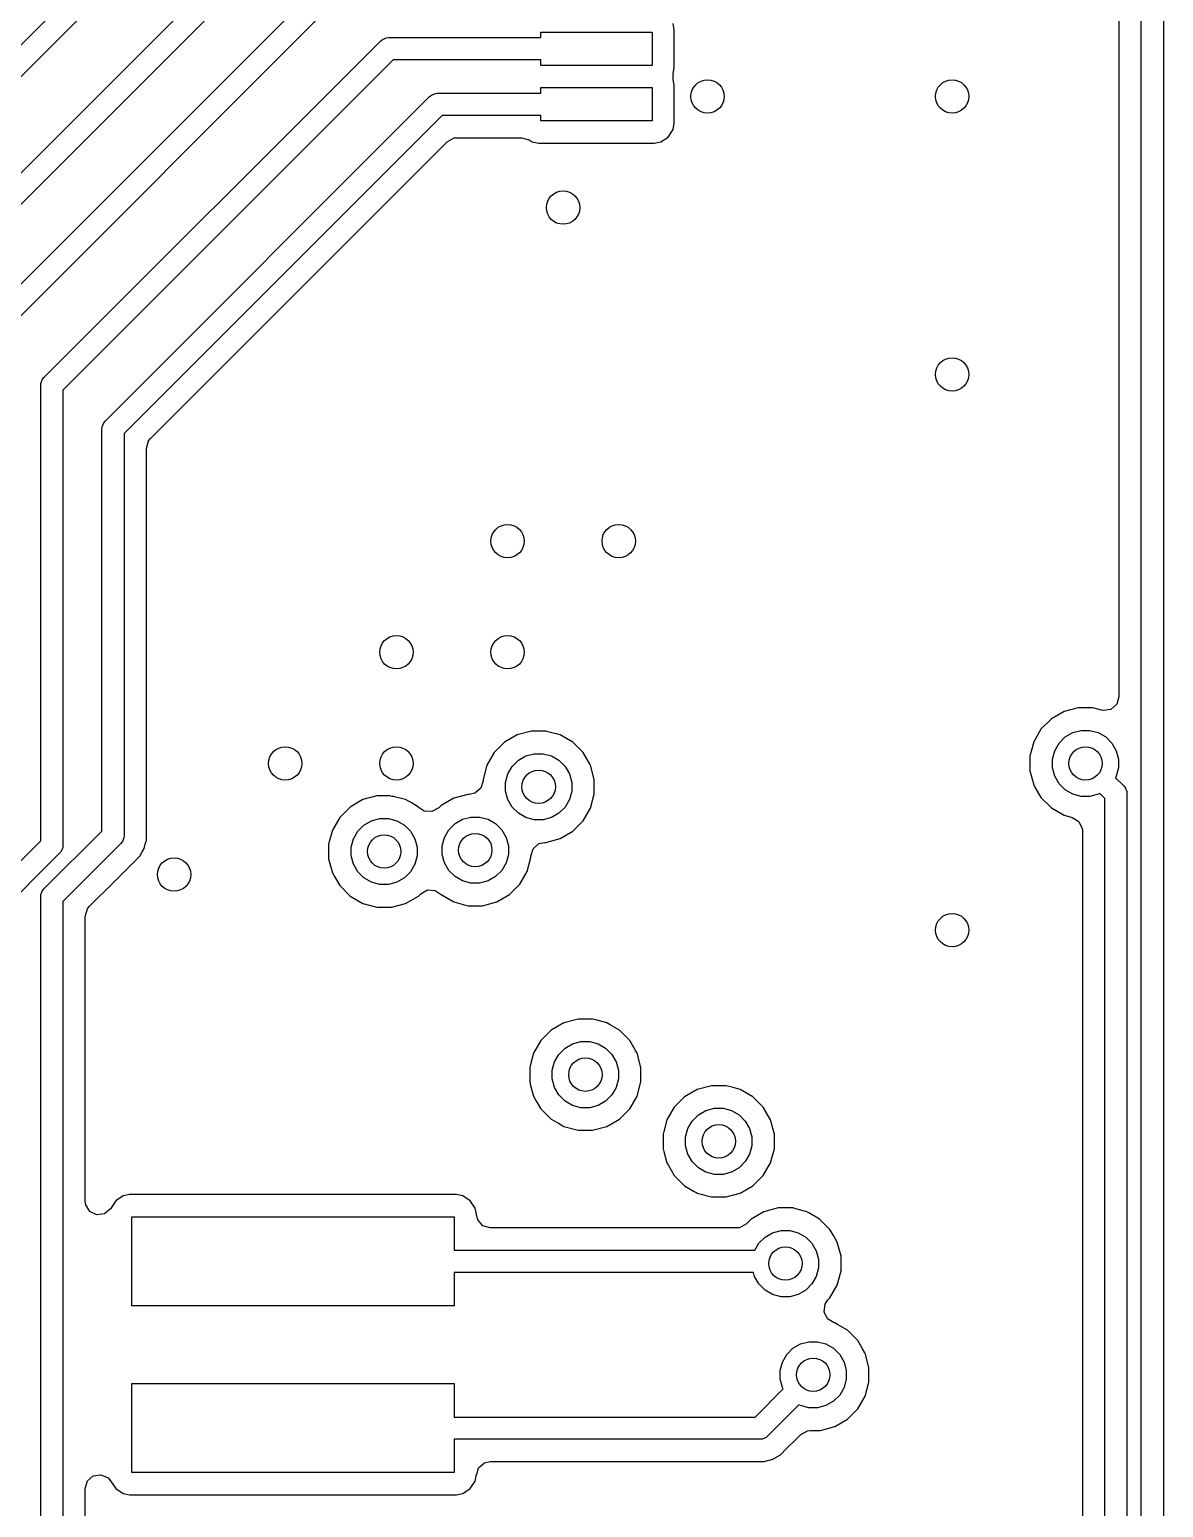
# Model space of a CAD drawing. Extents: x 2.65 to 6.49, y -4.64 to -1.62.
# Drawn here: x 6.071 to 6.472, y -2.862 to -2.338 of the extents above; entities that cross this region are included whole.
import ezdxf

# ---------------------------------------------------------------- set-up
doc = ezdxf.new("R2010")
doc.units = 0
doc.header["$MEASUREMENT"] = 0
doc.layers.add('BLACK', color=7, linetype='CONTINUOUS')

msp = doc.modelspace()

# ---------------------------------------------------------------- linework, layer by layer
at = {"layer": 'BLACK', "linetype": 'CONTINUOUS'}
for p, q in [((6.47248, -2.05713), (6.47248, -3.1009)), ((6.46461, -3.09927), (6.46461, -2.05876)), ((6.45671, -2.06405), (6.45671, -2.57483)), ((5.72556, -2.68619), (6.148, -2.26375)), ((6.15242, -2.27047), (5.73228, -2.69061)), ((5.80831, -2.64872), (6.17359, -2.28344)), ((6.17801, -2.29016), (5.81618, -2.65198)), ((5.72163, -2.77478), (6.17359, -2.32281)), ((6.17801, -2.32953), (5.72835, -2.77919)), ((6.25197, -2.34134), (6.25197, -2.33937)), ((6.25197, -2.33937), (6.29134, -2.33937)), ((6.29134, -2.33937), (6.29134, -2.35118)), ((6.29923, -2.33859), (6.29879, -2.33639)), ((6.29923, -2.35196), (6.29923, -2.33859)), ((6.07596, -2.46178), (6.19525, -2.34249)), ((6.19525, -2.34249), (6.19584, -2.342)), ((6.19584, -2.342), (6.19726, -2.34141)), ((6.19726, -2.34141), (6.19803, -2.34134)), ((6.19803, -2.34134), (6.25197, -2.34134)), ((6.19966, -2.34921), (6.08268, -2.4662)), ((6.25197, -2.34921), (6.19966, -2.34921)), ((6.25197, -2.35118), (6.25197, -2.34921)), ((6.29134, -2.35118), (6.25197, -2.35118)), ((6.29879, -2.35417), (6.29923, -2.35196)), ((6.29879, -2.35607), (6.29879, -2.35417)), ((6.25197, -2.36102), (6.25197, -2.35906)), ((6.25197, -2.35906), (6.29134, -2.35906)), ((6.29134, -2.35906), (6.29134, -2.37087)), ((6.29923, -2.35828), (6.29879, -2.35607)), ((6.29923, -2.37164), (6.29923, -2.35828)), ((6.09761, -2.47714), (6.21257, -2.36218)), ((6.21257, -2.36218), (6.21317, -2.36169)), ((6.21317, -2.36169), (6.21459, -2.3611)), ((6.21459, -2.3611), (6.21535, -2.36102)), ((6.21535, -2.36102), (6.25197, -2.36102)), ((6.21699, -2.3689), (6.10433, -2.48155)), ((6.25197, -2.3689), (6.21699, -2.3689)), ((6.25197, -2.37087), (6.25197, -2.3689)), ((6.29134, -2.37087), (6.25197, -2.37087)), ((6.29703, -2.37656), (6.29877, -2.37395)), ((6.29877, -2.37395), (6.29923, -2.37164)), ((6.29877, -2.37395), (6.29877, -2.37395)), ((6.29877, -2.37395), (6.29877, -2.37395)), ((6.29923, -2.37164), (6.29923, -2.37164)), ((6.11365, -2.48339), (6.21882, -2.37822)), ((6.21882, -2.37822), (6.22124, -2.3769)), ((6.22124, -2.3769), (6.22228, -2.37679)), ((6.22228, -2.37679), (6.24515, -2.37679)), ((6.24515, -2.37679), (6.24779, -2.37757)), ((6.24779, -2.37757), (6.24786, -2.37761)), ((6.24786, -2.37761), (6.24889, -2.3783)), ((6.24889, -2.3783), (6.24889, -2.3783)), ((6.24889, -2.3783), (6.24889, -2.3783)), ((6.24889, -2.3783), (6.24889, -2.3783)), ((6.24889, -2.3783), (6.25119, -2.37876)), ((6.25119, -2.37876), (6.25119, -2.37876)), ((6.25119, -2.37876), (6.25119, -2.37876)), ((6.25119, -2.37876), (6.25197, -2.37876)), ((6.25197, -2.37876), (6.25197, -2.37874)), ((6.25197, -2.37874), (6.29134, -2.37874)), ((6.29134, -2.37874), (6.29134, -2.37876)), ((6.29134, -2.37876), (6.29212, -2.37876)), ((6.29212, -2.37876), (6.2927, -2.37864)), ((6.29212, -2.37876), (6.29212, -2.37876)), ((6.2927, -2.37864), (6.29442, -2.3783)), ((6.29442, -2.3783), (6.29703, -2.37656)), ((6.29442, -2.3783), (6.29442, -2.3783)), ((6.29442, -2.3783), (6.29442, -2.3783)), ((6.0748, -2.46457), (6.07488, -2.4638)), ((6.0748, -2.62583), (6.0748, -2.46457)), ((6.07488, -2.4638), (6.07547, -2.46238)), ((6.07547, -2.46238), (6.07596, -2.46178)), ((6.08268, -2.4662), (6.08268, -2.62746)), ((6.09646, -2.47992), (6.09653, -2.47915)), ((6.09646, -2.62238), (6.09646, -2.47992)), ((6.09653, -2.47915), (6.09712, -2.47773)), ((6.09712, -2.47773), (6.09761, -2.47714)), ((6.10433, -2.48155), (6.10433, -2.62402)), ((6.11222, -2.48684), (6.113, -2.4842)), ((6.113, -2.4842), (6.11365, -2.48339)), ((6.11222, -2.62557), (6.11222, -2.48684)), ((6.45671, -2.57483), (6.45594, -2.57747)), ((6.43728, -2.58006), (6.43278, -2.58266)), ((6.44229, -2.57872), (6.43728, -2.58006)), ((6.44748, -2.57872), (6.44229, -2.57872)), ((6.45057, -2.57955), (6.44748, -2.57872)), ((6.45114, -2.57967), (6.45057, -2.57955)), ((6.45386, -2.57927), (6.45114, -2.57967)), ((6.45594, -2.57747), (6.45386, -2.57927)), ((6.43278, -2.58266), (6.42911, -2.58633)), ((6.43278, -2.58266), (6.43278, -2.58266)), ((6.23908, -2.59093), (6.23541, -2.59459)), ((6.24358, -2.58833), (6.23908, -2.59093)), ((6.23908, -2.59093), (6.23908, -2.59093)), ((6.24859, -2.58699), (6.24358, -2.58833)), ((6.25378, -2.58699), (6.24859, -2.58699)), ((6.25541, -2.58743), (6.25378, -2.58699)), ((6.25879, -2.58833), (6.25541, -2.58743)), ((6.26103, -2.58963), (6.25879, -2.58833)), ((6.26328, -2.59093), (6.26103, -2.58963)), ((6.26695, -2.59459), (6.26328, -2.59093)), ((6.42652, -2.59082), (6.42518, -2.59583)), ((6.42911, -2.58633), (6.42652, -2.59082)), ((6.42911, -2.58633), (6.42911, -2.58633)), ((6.43551, -2.59124), (6.43769, -2.58905)), ((6.43769, -2.58905), (6.44036, -2.58751)), ((6.44036, -2.58751), (6.44334, -2.58672)), ((6.44334, -2.58672), (6.44642, -2.58672)), ((6.44642, -2.58672), (6.4494, -2.58751)), ((6.4494, -2.58751), (6.45207, -2.58905)), ((6.45207, -2.58905), (6.45425, -2.59124)), ((6.23541, -2.59459), (6.23282, -2.59909)), ((6.23541, -2.59459), (6.23541, -2.59459)), ((6.24399, -2.59732), (6.24666, -2.59578)), ((6.24666, -2.59578), (6.24964, -2.59498)), ((6.24964, -2.59498), (6.25272, -2.59498)), ((6.25272, -2.59498), (6.2557, -2.59578)), ((6.2557, -2.59578), (6.25837, -2.59732)), ((6.26954, -2.59909), (6.26695, -2.59459)), ((6.42518, -2.59583), (6.42518, -2.60102)), ((6.43317, -2.59688), (6.43397, -2.59391)), ((6.43397, -2.59391), (6.43551, -2.59124)), ((6.45425, -2.59124), (6.45579, -2.59391)), ((6.45579, -2.59391), (6.45659, -2.59688)), ((6.23282, -2.59909), (6.23148, -2.6041)), ((6.24027, -2.60217), (6.24181, -2.5995)), ((6.24181, -2.5995), (6.24399, -2.59732)), ((6.25837, -2.59732), (6.26055, -2.5995)), ((6.26055, -2.5995), (6.26209, -2.60217)), ((6.27089, -2.6041), (6.26954, -2.59909)), ((6.42518, -2.60102), (6.42652, -2.60603)), ((6.43317, -2.59997), (6.43317, -2.59688)), ((6.43397, -2.60295), (6.43317, -2.59997)), ((6.45659, -2.59997), (6.45579, -2.60295)), ((6.45659, -2.59688), (6.45659, -2.59997)), ((6.23148, -2.60455), (6.2307, -2.60719)), ((6.23148, -2.6041), (6.23148, -2.60455)), ((6.23947, -2.60515), (6.24027, -2.60217)), ((6.23947, -2.60823), (6.23947, -2.60515)), ((6.26209, -2.60217), (6.26289, -2.60515)), ((6.26289, -2.60515), (6.26289, -2.60823)), ((6.27089, -2.60929), (6.27089, -2.6041)), ((6.42652, -2.60603), (6.42698, -2.60682)), ((6.42698, -2.60682), (6.42911, -2.61052)), ((6.43551, -2.60562), (6.43397, -2.60295)), ((6.43769, -2.6078), (6.43551, -2.60562)), ((6.45579, -2.60295), (6.45549, -2.60347)), ((6.45549, -2.60347), (6.45841, -2.60639)), ((6.45841, -2.60639), (6.4589, -2.60699)), ((6.18886, -2.61126), (6.18437, -2.61386)), ((6.19387, -2.60992), (6.18886, -2.61126)), ((6.19844, -2.60992), (6.19387, -2.60992)), ((6.19925, -2.61014), (6.19844, -2.60992)), ((6.19987, -2.61014), (6.19925, -2.61014)), ((6.2001, -2.6102), (6.19987, -2.61014)), ((6.20407, -2.61126), (6.2001, -2.6102)), ((6.20632, -2.61256), (6.20407, -2.61126)), ((6.22113, -2.61077), (6.21664, -2.61337)), ((6.22615, -2.60943), (6.22113, -2.61077)), ((6.22659, -2.60943), (6.22615, -2.60943)), ((6.22862, -2.60899), (6.22659, -2.60943)), ((6.2307, -2.60719), (6.22862, -2.60899)), ((6.24027, -2.61121), (6.23947, -2.60823)), ((6.24181, -2.61388), (6.24027, -2.61121)), ((6.26209, -2.61121), (6.26055, -2.61388)), ((6.26289, -2.60823), (6.26209, -2.61121)), ((6.26954, -2.6143), (6.27089, -2.60929)), ((6.42911, -2.61052), (6.43278, -2.61419)), ((6.44036, -2.60934), (6.43769, -2.6078)), ((6.44334, -2.61014), (6.44036, -2.60934)), ((6.44642, -2.61014), (6.44334, -2.61014)), ((6.4494, -2.60934), (6.44642, -2.61014)), ((6.44992, -2.60904), (6.4494, -2.60934)), ((6.45169, -2.6108), (6.44992, -2.60904)), ((6.45169, -3.09392), (6.45169, -2.6108)), ((6.4589, -2.60699), (6.4589, -2.60699)), ((6.4589, -2.60699), (6.45949, -2.60841)), ((6.45949, -2.60841), (6.45957, -2.60917)), ((6.45957, -2.60917), (6.45957, -3.09555)), ((6.18437, -2.61386), (6.1807, -2.61752)), ((6.18437, -2.61386), (6.18437, -2.61386)), ((6.20857, -2.61386), (6.20632, -2.61256)), ((6.20891, -2.6142), (6.20857, -2.61386)), ((6.20857, -2.61386), (6.20857, -2.61386)), ((6.21065, -2.61532), (6.20891, -2.6142)), ((6.2134, -2.61551), (6.21065, -2.61532)), ((6.21581, -2.6142), (6.2134, -2.61551)), ((6.21664, -2.61337), (6.21581, -2.6142)), ((6.24399, -2.61606), (6.24181, -2.61388)), ((6.24666, -2.6176), (6.24399, -2.61606)), ((6.25837, -2.61606), (6.2557, -2.6176)), ((6.26055, -2.61388), (6.25837, -2.61606)), ((6.26695, -2.61879), (6.26954, -2.6143)), ((6.43278, -2.61419), (6.43728, -2.61679)), ((6.43728, -2.61679), (6.44018, -2.61757)), ((6.07596, -2.64289), (6.09646, -2.62238)), ((6.17811, -2.62202), (6.17689, -2.62654)), ((6.1807, -2.61752), (6.17811, -2.62202)), ((6.1807, -2.61752), (6.1807, -2.61752)), ((6.18556, -2.6251), (6.1871, -2.62243)), ((6.1871, -2.62243), (6.18928, -2.62025)), ((6.18928, -2.62025), (6.19195, -2.61871)), ((6.19195, -2.61871), (6.19493, -2.61791)), ((6.19493, -2.61791), (6.19801, -2.61791)), ((6.19801, -2.61791), (6.20099, -2.61871)), ((6.20099, -2.61871), (6.20366, -2.62025)), ((6.20366, -2.62025), (6.20584, -2.62243)), ((6.20584, -2.62243), (6.20738, -2.6251)), ((6.21783, -2.62461), (6.21937, -2.62194)), ((6.21937, -2.62194), (6.22155, -2.61976)), ((6.22155, -2.61976), (6.22422, -2.61822)), ((6.22422, -2.61822), (6.2272, -2.61742)), ((6.2272, -2.61742), (6.23028, -2.61742)), ((6.23028, -2.61742), (6.23326, -2.61822)), ((6.23326, -2.61822), (6.23593, -2.61976)), ((6.23593, -2.61976), (6.23811, -2.62194)), ((6.23811, -2.62194), (6.23965, -2.62461)), ((6.24964, -2.6184), (6.24666, -2.6176)), ((6.25272, -2.6184), (6.24964, -2.6184)), ((6.2557, -2.6176), (6.25272, -2.6184)), ((6.25879, -2.62505), (6.26328, -2.62246)), ((6.26328, -2.62246), (6.26695, -2.61879)), ((6.44018, -2.61757), (6.44253, -2.619)), ((6.44253, -2.619), (6.44373, -2.62147)), ((6.44373, -2.62147), (6.4438, -2.62228)), ((6.4438, -2.62228), (6.4438, -2.92011)), ((5.92832, -2.77232), (6.0748, -2.62583)), ((6.08268, -2.62746), (6.0826, -2.62823)), ((6.10318, -2.6268), (6.08268, -2.6473)), ((6.10367, -2.6262), (6.10318, -2.6268)), ((6.10384, -2.62579), (6.10367, -2.6262)), ((6.10426, -2.62478), (6.10384, -2.62579)), ((6.10433, -2.62402), (6.10426, -2.62478)), ((6.11142, -2.62858), (6.11183, -2.62703)), ((6.11183, -2.62703), (6.11222, -2.62557)), ((6.17689, -2.62654), (6.17676, -2.62703)), ((6.17676, -2.62703), (6.17676, -2.63222)), ((6.18476, -2.62808), (6.18556, -2.6251)), ((6.20738, -2.6251), (6.20818, -2.62808)), ((6.21703, -2.62759), (6.21783, -2.62461)), ((6.21703, -2.63068), (6.21703, -2.62759)), ((6.23965, -2.62461), (6.24045, -2.62759)), ((6.24045, -2.62759), (6.24045, -2.63068)), ((6.24922, -2.62864), (6.2513, -2.62684)), ((6.2513, -2.62684), (6.25333, -2.6264)), ((6.25333, -2.6264), (6.25378, -2.6264)), ((6.25378, -2.6264), (6.25879, -2.62505)), ((6.25378, -2.6264), (6.25378, -2.6264)), ((6.08152, -2.63025), (5.93504, -2.77673)), ((6.08201, -2.62965), (6.08152, -2.63025)), ((6.0826, -2.62823), (6.08201, -2.62965)), ((6.10069, -2.64045), (6.10986, -2.63128)), ((6.10986, -2.63128), (6.11063, -2.62994)), ((6.11063, -2.62994), (6.11142, -2.62858)), ((6.17676, -2.63222), (6.17743, -2.63472)), ((6.18476, -2.63117), (6.18476, -2.62808)), ((6.18556, -2.63414), (6.18476, -2.63117)), ((6.20818, -2.63117), (6.20738, -2.63414)), ((6.20818, -2.62808), (6.20818, -2.63117)), ((6.21783, -2.63365), (6.21703, -2.63068)), ((6.24045, -2.63068), (6.23965, -2.63365)), ((6.2471, -2.63674), (6.24844, -2.63173)), ((6.24844, -2.63128), (6.24922, -2.62864)), ((6.24844, -2.63173), (6.24844, -2.63128)), ((6.17743, -2.63472), (6.17811, -2.63723)), ((6.17811, -2.63723), (6.17882, -2.63846)), ((6.1871, -2.63681), (6.18556, -2.63414)), ((6.18928, -2.63899), (6.1871, -2.63681)), ((6.20584, -2.63681), (6.20366, -2.63899)), ((6.20738, -2.63414), (6.20584, -2.63681)), ((6.21937, -2.63632), (6.21783, -2.63365)), ((6.22155, -2.6385), (6.21937, -2.63632)), ((6.23811, -2.63632), (6.23593, -2.6385)), ((6.23965, -2.63365), (6.23811, -2.63632)), ((6.24451, -2.64123), (6.2471, -2.63674)), ((6.07547, -2.64348), (6.07596, -2.64289)), ((6.092, -2.64914), (6.10069, -2.64045)), ((6.17882, -2.63846), (6.1807, -2.64172)), ((6.1807, -2.64172), (6.18437, -2.64539)), ((6.19195, -2.64054), (6.18928, -2.63899)), ((6.19493, -2.64133), (6.19195, -2.64054)), ((6.19801, -2.64133), (6.19493, -2.64133)), ((6.20099, -2.64054), (6.19801, -2.64133)), ((6.20366, -2.63899), (6.20099, -2.64054)), ((6.2094, -2.64456), (6.21181, -2.64324)), ((6.21181, -2.64324), (6.21455, -2.64344)), ((6.21455, -2.64344), (6.2163, -2.64456)), ((6.22422, -2.64005), (6.22155, -2.6385)), ((6.2272, -2.64084), (6.22422, -2.64005)), ((6.23028, -2.64084), (6.2272, -2.64084)), ((6.23326, -2.64005), (6.23028, -2.64084)), ((6.23593, -2.6385), (6.23326, -2.64005)), ((6.24084, -2.6449), (6.24451, -2.64123)), ((6.0748, -2.64567), (6.07488, -2.6449)), ((6.0748, -2.98031), (6.0748, -2.64567)), ((6.07488, -2.6449), (6.07547, -2.64348)), ((6.08268, -2.6473), (6.08268, -2.97868)), ((6.18437, -2.64539), (6.18886, -2.64799)), ((6.18886, -2.64799), (6.19387, -2.64933)), ((6.19906, -2.64933), (6.20407, -2.64799)), ((6.20407, -2.64799), (6.20857, -2.64539)), ((6.20857, -2.64539), (6.2094, -2.64456)), ((6.2163, -2.64456), (6.21664, -2.6449)), ((6.21664, -2.6449), (6.22113, -2.6475)), ((6.22113, -2.6475), (6.22615, -2.64884)), ((6.23133, -2.64884), (6.23635, -2.6475)), ((6.23635, -2.6475), (6.24084, -2.6449)), ((6.09057, -2.65259), (6.09135, -2.64995)), ((6.09057, -2.70607), (6.09057, -2.65259)), ((6.09135, -2.64995), (6.092, -2.64914)), ((6.19387, -2.64933), (6.19387, -2.64933)), ((6.19387, -2.64933), (6.19906, -2.64933)), ((6.19906, -2.64933), (6.19906, -2.64933)), ((6.22615, -2.64884), (6.22615, -2.64884)), ((6.22615, -2.64884), (6.23133, -2.64884)), ((6.23133, -2.64884), (6.23133, -2.64884)), ((6.26011, -2.6903), (6.25562, -2.69289)), ((6.26512, -2.68896), (6.26011, -2.6903)), ((6.27031, -2.68896), (6.26512, -2.68896)), ((6.27139, -2.68924), (6.27031, -2.68896)), ((6.27532, -2.6903), (6.27139, -2.68924)), ((6.27647, -2.69096), (6.27532, -2.6903)), ((6.25562, -2.69289), (6.25195, -2.69656)), ((6.25562, -2.69289), (6.25562, -2.69289)), ((6.27982, -2.69289), (6.27647, -2.69096)), ((6.28348, -2.69656), (6.27982, -2.69289)), ((6.25195, -2.69656), (6.24935, -2.70106)), ((6.25195, -2.69656), (6.25195, -2.69656)), ((6.25835, -2.70147), (6.26053, -2.69929)), ((6.26053, -2.69929), (6.2632, -2.69775)), ((6.2632, -2.69775), (6.26617, -2.69695)), ((6.26617, -2.69695), (6.26926, -2.69695)), ((6.26926, -2.69695), (6.27224, -2.69775)), ((6.27224, -2.69775), (6.27491, -2.69929)), ((6.27491, -2.69929), (6.27709, -2.70147)), ((6.28537, -2.69983), (6.28348, -2.69656)), ((6.28594, -2.70081), (6.28537, -2.69983)), ((6.28608, -2.70106), (6.28594, -2.70081)), ((6.09057, -2.72969), (6.09057, -2.70607)), ((6.24841, -2.70457), (6.24801, -2.70607)), ((6.24801, -2.70607), (6.24801, -2.71126)), ((6.24935, -2.70106), (6.24841, -2.70457)), ((6.25601, -2.70712), (6.2568, -2.70414)), ((6.2568, -2.70414), (6.25835, -2.70147)), ((6.27709, -2.70147), (6.27863, -2.70414)), ((6.27863, -2.70414), (6.27943, -2.70712)), ((6.28742, -2.70607), (6.28608, -2.70106)), ((6.28742, -2.71126), (6.28742, -2.70607)), ((6.24801, -2.71126), (6.24833, -2.71245)), ((6.25601, -2.7102), (6.25601, -2.70712)), ((6.2568, -2.71318), (6.25601, -2.7102)), ((6.27943, -2.7102), (6.27863, -2.71318)), ((6.27943, -2.70712), (6.27943, -2.7102)), ((6.28608, -2.71627), (6.28742, -2.71126)), ((6.24833, -2.71245), (6.24935, -2.71627)), ((6.24935, -2.71627), (6.25023, -2.71778)), ((6.25835, -2.71585), (6.2568, -2.71318)), ((6.26053, -2.71803), (6.25835, -2.71585)), ((6.27709, -2.71585), (6.27491, -2.71803)), ((6.27863, -2.71318), (6.27709, -2.71585)), ((6.28348, -2.72076), (6.28608, -2.71627)), ((6.30286, -2.71652), (6.29919, -2.72018)), ((6.30735, -2.71392), (6.30286, -2.71652)), ((6.30286, -2.71652), (6.30286, -2.71652)), ((6.31237, -2.71258), (6.30735, -2.71392)), ((6.31755, -2.71258), (6.31237, -2.71258)), ((6.32006, -2.71325), (6.31755, -2.71258)), ((6.32257, -2.71392), (6.32006, -2.71325)), ((6.3248, -2.71521), (6.32257, -2.71392)), ((6.32706, -2.71652), (6.3248, -2.71521)), ((6.33073, -2.72018), (6.32706, -2.71652)), ((6.25023, -2.71778), (6.25195, -2.72076)), ((6.25195, -2.72076), (6.25562, -2.72443)), ((6.2632, -2.71957), (6.26053, -2.71803)), ((6.26617, -2.72037), (6.2632, -2.71957)), ((6.26926, -2.72037), (6.26617, -2.72037)), ((6.27224, -2.71957), (6.26926, -2.72037)), ((6.27491, -2.71803), (6.27224, -2.71957)), ((6.27982, -2.72443), (6.28348, -2.72076)), ((6.29919, -2.72018), (6.2966, -2.72468)), ((6.29919, -2.72018), (6.29919, -2.72018)), ((6.30777, -2.72291), (6.31044, -2.72137)), ((6.31044, -2.72137), (6.31342, -2.72057)), ((6.31342, -2.72057), (6.3165, -2.72057)), ((6.3165, -2.72057), (6.31948, -2.72137)), ((6.31948, -2.72137), (6.32215, -2.72291)), ((6.33332, -2.72468), (6.33073, -2.72018)), ((6.25562, -2.72443), (6.25817, -2.7259)), ((6.25817, -2.7259), (6.26011, -2.72702)), ((6.26011, -2.72702), (6.26011, -2.72702)), ((6.26011, -2.72702), (6.26512, -2.72837)), ((6.27031, -2.72837), (6.27532, -2.72702)), ((6.27532, -2.72702), (6.27982, -2.72443)), ((6.2966, -2.72468), (6.2955, -2.72878)), ((6.30405, -2.72776), (6.30559, -2.72509)), ((6.30559, -2.72509), (6.30777, -2.72291)), ((6.32215, -2.72291), (6.32433, -2.72509)), ((6.32433, -2.72509), (6.32587, -2.72776)), ((6.33467, -2.72969), (6.33332, -2.72468)), ((6.09057, -2.75347), (6.09057, -2.72969)), ((6.26512, -2.72837), (6.26512, -2.72837)), ((6.26512, -2.72837), (6.27031, -2.72837)), ((6.27031, -2.72837), (6.27031, -2.72837)), ((6.2955, -2.72878), (6.29526, -2.72969)), ((6.29526, -2.72969), (6.29526, -2.73488)), ((6.30325, -2.73074), (6.30405, -2.72776)), ((6.30325, -2.73383), (6.30325, -2.73074)), ((6.32587, -2.72776), (6.32667, -2.73074)), ((6.32667, -2.73074), (6.32667, -2.73383)), ((6.33467, -2.73488), (6.33467, -2.72969)), ((6.29526, -2.73488), (6.29553, -2.73592)), ((6.29553, -2.73592), (6.2966, -2.73989)), ((6.30405, -2.7368), (6.30325, -2.73383)), ((6.30559, -2.73947), (6.30405, -2.7368)), ((6.32587, -2.7368), (6.32433, -2.73947)), ((6.32667, -2.73383), (6.32587, -2.7368)), ((6.33332, -2.73989), (6.33467, -2.73488)), ((6.2966, -2.73989), (6.29701, -2.74061)), ((6.29701, -2.74061), (6.29919, -2.74438)), ((6.30777, -2.74165), (6.30559, -2.73947)), ((6.31044, -2.7432), (6.30777, -2.74165)), ((6.32215, -2.74165), (6.31948, -2.7432)), ((6.32433, -2.73947), (6.32215, -2.74165)), ((6.33073, -2.74438), (6.33332, -2.73989)), ((6.29919, -2.74438), (6.30286, -2.74805)), ((6.30286, -2.74805), (6.30626, -2.75001)), ((6.31342, -2.74399), (6.31044, -2.7432)), ((6.3165, -2.74399), (6.31342, -2.74399)), ((6.31948, -2.7432), (6.3165, -2.74399)), ((6.32257, -2.75065), (6.32706, -2.74805)), ((6.32706, -2.74805), (6.33073, -2.74438)), ((6.1014, -2.75336), (6.09951, -2.75618)), ((6.10401, -2.75162), (6.1014, -2.75336)), ((6.10631, -2.75116), (6.10401, -2.75162)), ((6.10401, -2.75162), (6.10401, -2.75162)), ((6.22204, -2.75116), (6.10631, -2.75116)), ((6.10631, -2.75116), (6.10631, -2.75116)), ((6.22434, -2.75162), (6.22204, -2.75116)), ((6.22204, -2.75116), (6.22204, -2.75116)), ((6.22695, -2.75336), (6.22434, -2.75162)), ((6.22434, -2.75162), (6.22434, -2.75162)), ((6.2287, -2.75598), (6.22695, -2.75336)), ((6.30626, -2.75001), (6.30683, -2.75034)), ((6.30683, -2.75034), (6.30735, -2.75065)), ((6.30735, -2.75065), (6.31237, -2.75199)), ((6.31237, -2.75199), (6.31237, -2.75199)), ((6.31237, -2.75199), (6.31755, -2.75199)), ((6.31755, -2.75199), (6.32257, -2.75065)), ((6.31755, -2.75199), (6.31755, -2.75199)), ((6.09074, -2.75476), (6.09057, -2.75347)), ((6.09219, -2.7571), (6.09074, -2.75476)), ((6.09467, -2.75829), (6.09219, -2.7571)), ((6.0974, -2.75795), (6.09467, -2.75829)), ((6.09951, -2.75618), (6.0974, -2.75795)), ((6.22903, -2.75764), (6.2287, -2.75598)), ((6.2287, -2.75598), (6.2287, -2.75598)), ((6.22915, -2.75828), (6.22903, -2.75764)), ((6.22918, -2.75852), (6.22915, -2.75828)), ((6.22915, -2.75828), (6.22915, -2.75828)), ((6.22924, -2.75851), (6.22918, -2.75852)), ((6.22959, -2.76012), (6.22924, -2.75851)), ((6.33098, -2.75723), (6.32648, -2.75982)), ((6.33599, -2.75589), (6.33098, -2.75723)), ((6.34118, -2.75589), (6.33599, -2.75589)), ((6.34229, -2.75618), (6.34118, -2.75589)), ((6.34619, -2.75723), (6.34229, -2.75618)), ((6.34689, -2.75764), (6.34619, -2.75723)), ((6.35068, -2.75982), (6.34689, -2.75764)), ((6.10709, -2.79055), (6.10709, -2.75906)), ((6.10709, -2.75906), (6.22126, -2.75906)), ((6.22126, -2.75906), (6.22126, -2.77087)), ((6.2314, -2.7622), (6.22959, -2.76012)), ((6.23404, -2.76297), (6.2314, -2.7622)), ((6.32131, -2.76297), (6.23404, -2.76297)), ((6.32235, -2.76286), (6.32131, -2.76297)), ((6.32476, -2.76154), (6.32235, -2.76286)), ((6.32648, -2.75982), (6.32476, -2.76154)), ((6.32648, -2.75982), (6.32648, -2.75982)), ((6.35435, -2.76349), (6.35068, -2.75982)), ((6.35559, -2.76563), (6.35435, -2.76349)), ((6.32779, -2.77087), (6.32921, -2.7684)), ((6.32921, -2.7684), (6.33139, -2.76622)), ((6.33139, -2.76622), (6.33406, -2.76468)), ((6.33406, -2.76468), (6.33704, -2.76388)), ((6.33704, -2.76388), (6.34012, -2.76388)), ((6.34012, -2.76388), (6.3431, -2.76468)), ((6.3431, -2.76468), (6.34577, -2.76622)), ((6.34577, -2.76622), (6.34795, -2.7684)), ((6.34795, -2.7684), (6.34949, -2.77107)), ((6.35692, -2.76794), (6.35559, -2.76563)), ((6.35694, -2.76798), (6.35692, -2.76794)), ((6.35829, -2.773), (6.35694, -2.76798)), ((6.22126, -2.77087), (6.32779, -2.77087)), ((6.34949, -2.77107), (6.35029, -2.77405)), ((6.35029, -2.77405), (6.35029, -2.77713)), ((6.35829, -2.77818), (6.35829, -2.773)), ((6.3273, -2.77874), (6.22126, -2.77874)), ((6.22126, -2.77874), (6.22126, -2.79055)), ((6.32767, -2.78011), (6.3273, -2.77874)), ((6.35029, -2.77713), (6.34949, -2.78011)), ((6.35694, -2.7832), (6.35829, -2.77818)), ((6.32921, -2.78278), (6.32767, -2.78011)), ((6.33139, -2.78496), (6.32921, -2.78278)), ((6.34795, -2.78278), (6.34577, -2.78496)), ((6.34949, -2.78011), (6.34795, -2.78278)), ((6.35435, -2.78769), (6.35694, -2.7832)), ((6.33406, -2.7865), (6.33139, -2.78496)), ((6.33704, -2.7873), (6.33406, -2.7865)), ((6.34012, -2.7873), (6.33704, -2.7873)), ((6.3431, -2.7865), (6.34012, -2.7873)), ((6.34577, -2.78496), (6.3431, -2.7865)), ((6.3523, -2.79264), (6.35262, -2.78991)), ((6.35262, -2.78991), (6.35366, -2.78838)), ((6.35366, -2.78838), (6.35435, -2.78769)), ((6.22126, -2.79055), (6.10709, -2.79055)), ((6.3535, -2.79512), (6.3523, -2.79264)), ((6.35585, -2.79655), (6.3535, -2.79512)), ((6.35603, -2.7966), (6.35585, -2.79655)), ((6.35705, -2.79718), (6.35603, -2.7966)), ((6.36052, -2.79919), (6.35705, -2.79718)), ((6.36419, -2.80286), (6.36052, -2.79919)), ((6.33905, -2.80777), (6.34124, -2.80559)), ((6.34124, -2.80559), (6.34391, -2.80405)), ((6.34391, -2.80405), (6.34688, -2.80325)), ((6.34688, -2.80325), (6.34997, -2.80325)), ((6.34997, -2.80325), (6.35295, -2.80405)), ((6.35295, -2.80405), (6.35562, -2.80559)), ((6.35562, -2.80559), (6.3578, -2.80777)), ((6.36589, -2.80579), (6.36419, -2.80286)), ((6.33672, -2.81342), (6.33751, -2.81044)), ((6.33751, -2.81044), (6.33905, -2.80777)), ((6.3578, -2.80777), (6.35934, -2.81044)), ((6.35934, -2.81044), (6.36014, -2.81342)), ((6.36666, -2.80714), (6.36589, -2.80579)), ((6.36679, -2.80735), (6.36666, -2.80714)), ((6.36813, -2.81237), (6.36679, -2.80735)), ((6.33672, -2.8165), (6.33672, -2.81342)), ((6.36014, -2.81342), (6.36014, -2.8165)), ((6.36813, -2.81755), (6.36813, -2.81237)), ((6.10709, -2.84961), (6.10709, -2.81811)), ((6.10709, -2.81811), (6.22126, -2.81811)), ((6.22126, -2.81811), (6.22126, -2.82992)), ((6.3279, -2.82992), (6.33781, -2.82)), ((6.33751, -2.81948), (6.33672, -2.8165)), ((6.33781, -2.82), (6.33751, -2.81948)), ((6.35934, -2.81948), (6.3578, -2.82215)), ((6.36014, -2.8165), (6.35934, -2.81948)), ((6.36679, -2.82257), (6.36813, -2.81755)), ((6.34338, -2.82557), (6.33231, -2.83664)), ((6.34391, -2.82587), (6.34338, -2.82557)), ((6.34688, -2.82667), (6.34391, -2.82587)), ((6.34997, -2.82667), (6.34688, -2.82667)), ((6.35295, -2.82587), (6.34997, -2.82667)), ((6.35562, -2.82433), (6.35295, -2.82587)), ((6.3578, -2.82215), (6.35562, -2.82433)), ((6.36419, -2.82706), (6.36679, -2.82257)), ((6.22126, -2.82992), (6.3279, -2.82992)), ((6.35603, -2.83332), (6.36052, -2.83073)), ((6.36052, -2.83073), (6.36419, -2.82706)), ((6.33171, -2.83713), (6.3303, -2.83772)), ((6.33231, -2.83664), (6.33171, -2.83713)), ((6.34213, -2.83798), (6.34402, -2.8361)), ((6.34402, -2.8361), (6.34644, -2.83478)), ((6.34644, -2.83478), (6.34747, -2.83467)), ((6.34747, -2.83467), (6.35102, -2.83467)), ((6.35102, -2.83467), (6.35603, -2.83332)), ((6.35102, -2.83467), (6.35102, -2.83467)), ((6.32953, -2.8378), (6.22126, -2.8378)), ((6.22126, -2.8378), (6.22126, -2.84961)), ((6.3303, -2.83772), (6.32953, -2.8378)), ((6.33679, -2.84333), (6.33899, -2.84112)), ((6.33899, -2.84112), (6.34213, -2.83798)), ((6.22993, -2.84793), (6.23201, -2.84613)), ((6.23201, -2.84613), (6.23404, -2.84569)), ((6.23404, -2.84569), (6.33109, -2.84569)), ((6.33109, -2.84569), (6.33409, -2.84488)), ((6.33109, -2.84569), (6.33109, -2.84569)), ((6.33409, -2.84488), (6.33679, -2.84333)), ((6.09057, -2.85519), (6.09135, -2.85255)), ((6.09135, -2.85255), (6.09342, -2.85075)), ((6.09342, -2.85075), (6.09615, -2.85036)), ((6.09615, -2.85036), (6.09865, -2.8515)), ((6.09865, -2.8515), (6.09951, -2.85248)), ((6.09951, -2.85248), (6.1014, -2.8553)), ((6.22126, -2.84961), (6.10709, -2.84961)), ((6.22695, -2.8553), (6.2287, -2.85269)), ((6.2287, -2.85269), (6.22908, -2.85075)), ((6.2287, -2.85269), (6.2287, -2.85269)), ((6.2287, -2.85269), (6.2287, -2.85269)), ((6.22908, -2.85075), (6.22915, -2.85038)), ((6.22915, -2.85038), (6.22918, -2.85015)), ((6.22915, -2.85038), (6.22915, -2.85038)), ((6.22918, -2.85015), (6.22928, -2.85015)), ((6.22928, -2.85015), (6.22993, -2.84793)), ((6.09057, -2.87158), (6.09057, -2.85519)), ((6.1014, -2.8553), (6.10401, -2.85704)), ((6.10401, -2.85704), (6.10401, -2.85704)), ((6.10401, -2.85704), (6.10631, -2.8575)), ((6.10631, -2.8575), (6.10631, -2.8575)), ((6.10631, -2.8575), (6.10631, -2.8575)), ((6.10631, -2.8575), (6.22204, -2.8575)), ((6.22204, -2.8575), (6.22262, -2.85738)), ((6.22204, -2.8575), (6.22204, -2.8575)), ((6.22262, -2.85738), (6.22434, -2.85704)), ((6.22434, -2.85704), (6.22695, -2.8553)), ((6.22434, -2.85704), (6.22434, -2.85704)), ((6.22434, -2.85704), (6.22434, -2.85704))]:
    msp.add_line(p, q, dxfattribs=at)
at = {"layer": 'BLACK'}
for centre in [(6.31102, -2.3622), (6.39764, -2.3622), (6.25984, -2.40157), (6.39764, -2.46063), (6.24016, -2.51969), (6.27953, -2.51969), (6.20079, -2.55906), (6.24016, -2.55906), (6.16142, -2.59843), (6.20079, -2.59843), (6.44488, -2.59843), (6.25118, -2.60669), (6.19647, -2.62962), (6.22874, -2.62913), (6.12205, -2.6378), (6.39764, -2.65748), (6.26772, -2.70866), (6.31496, -2.73228), (6.33858, -2.77559), (6.34843, -2.81496)]:
    msp.add_circle(centre, 0.00591, dxfattribs=at)

doc.saveas('drawing.dxf')
